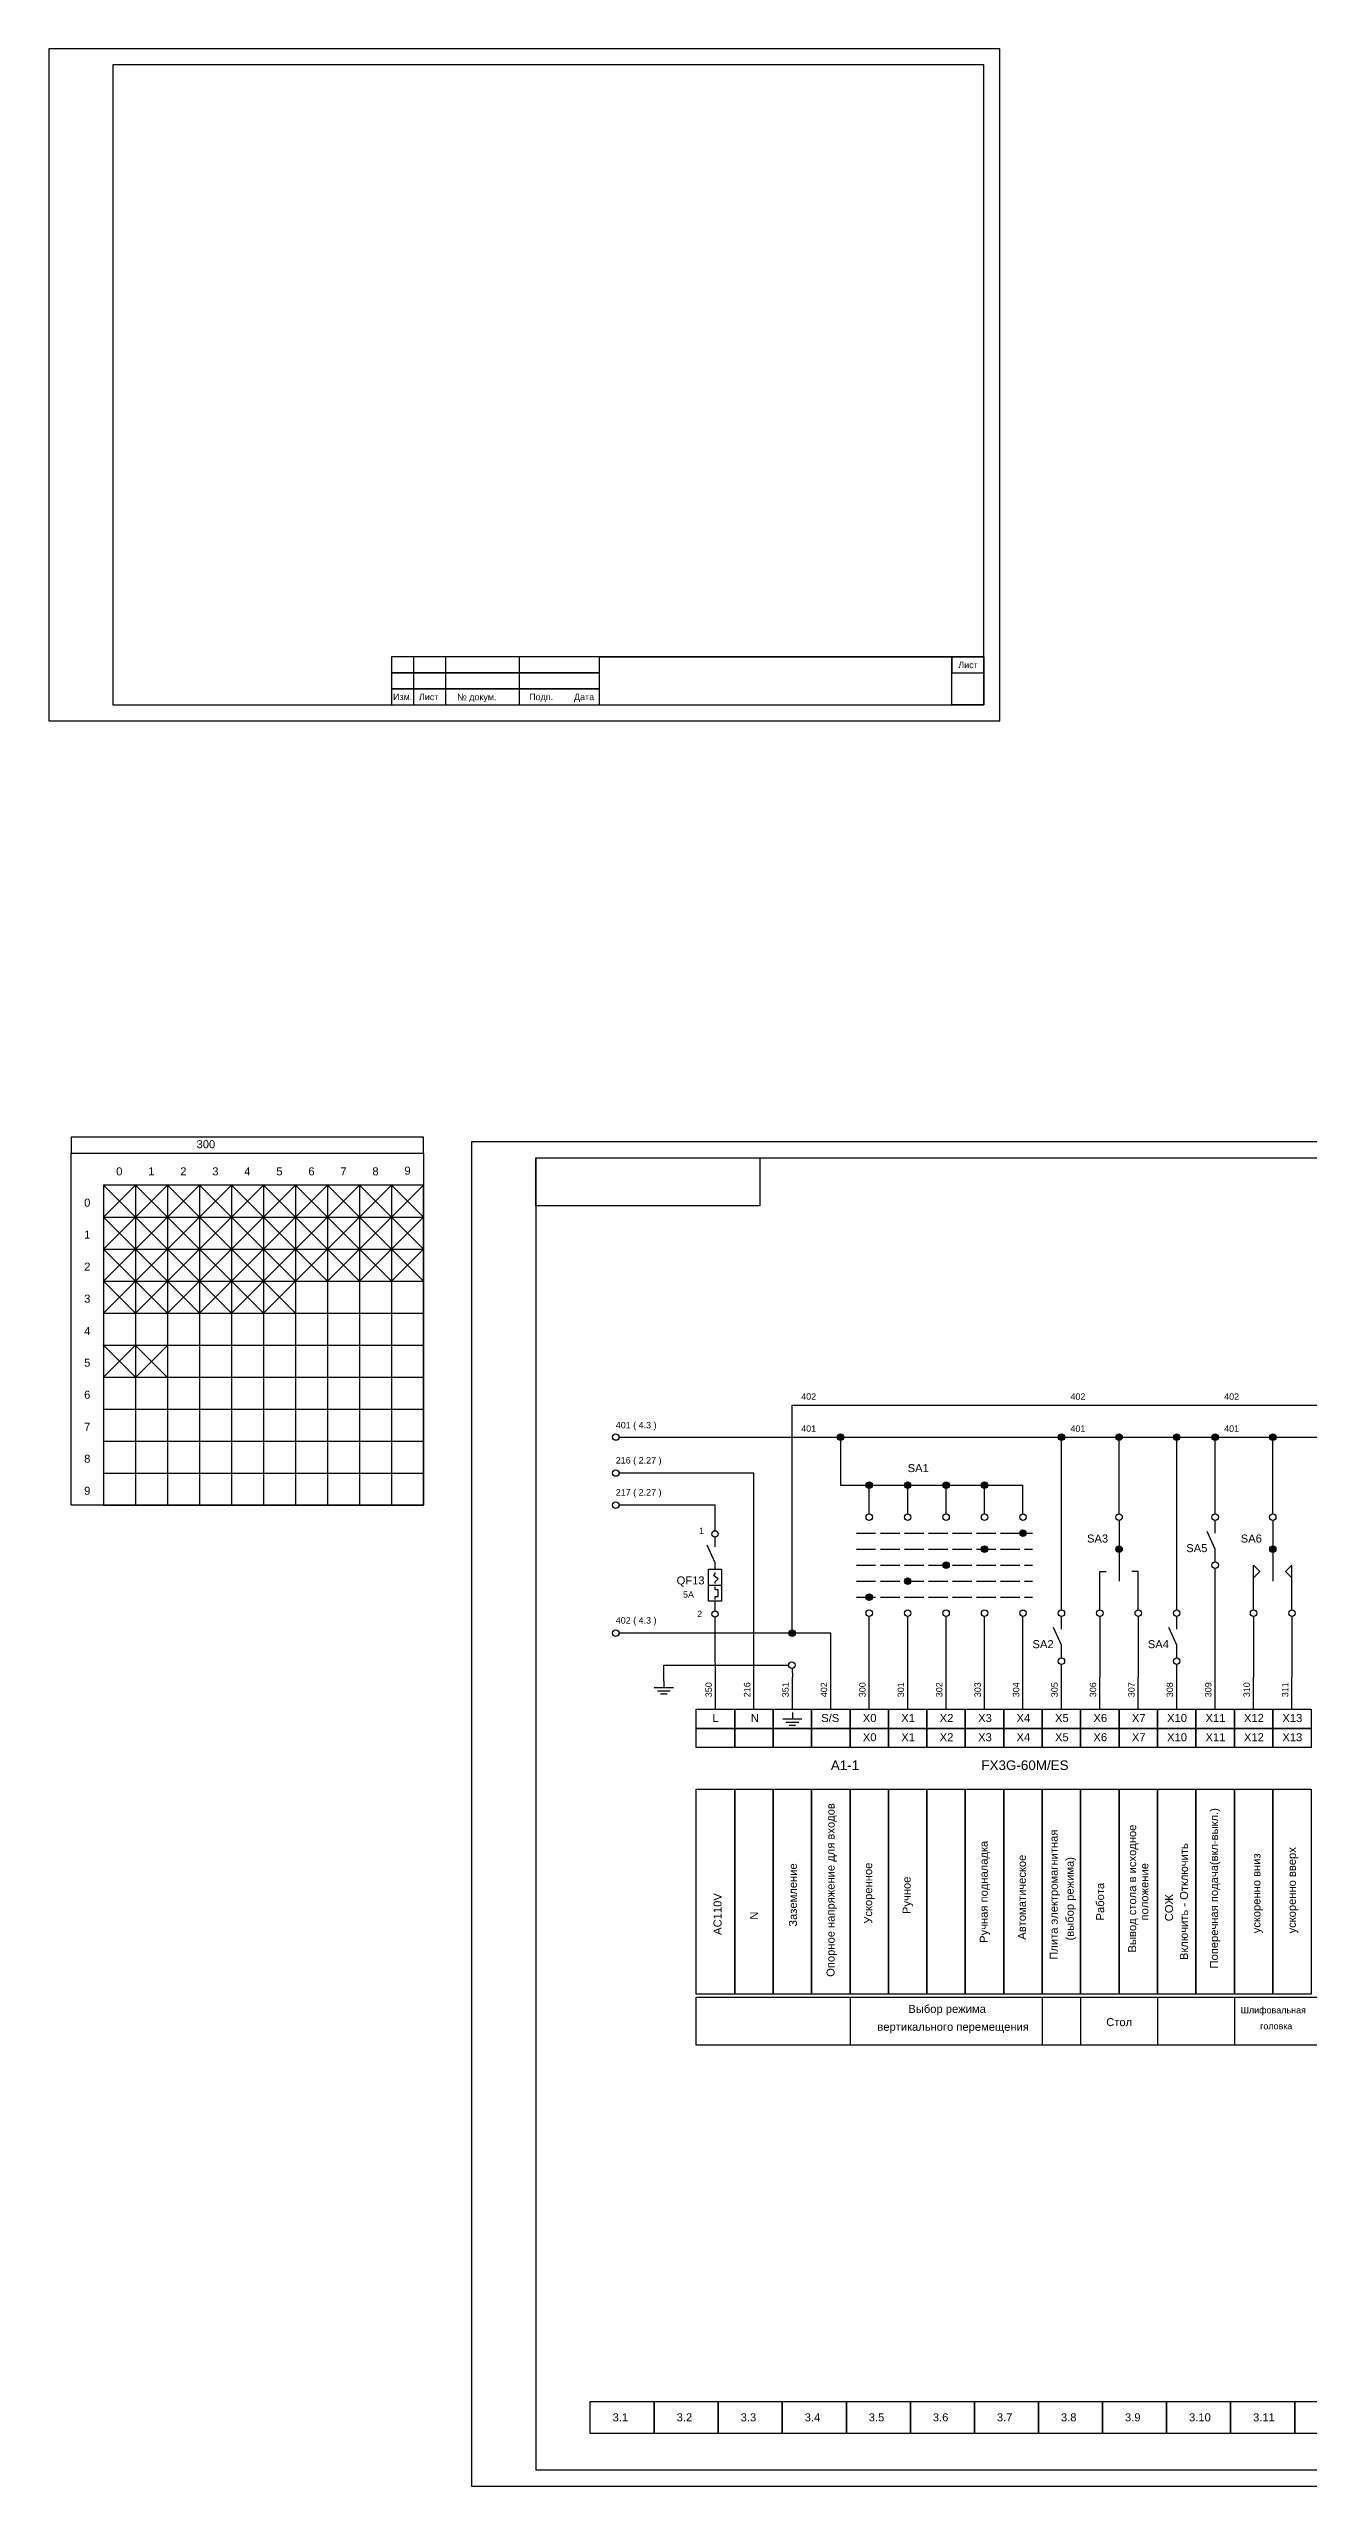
# Model space of a CAD drawing. Header units: millimetres. Extents: x 18058 to 21085, y 38505 to 40700.
# Drawn here: x 18818 to 19211, y 39938 to 40700 of the extents above; entities that cross this region are included whole.
import ezdxf

# ---------------------------------------------------------------- set-up
doc = ezdxf.new("R2010")
doc.units = ezdxf.units.MM
doc.linetypes.add('ACAD_ISO02W100', pattern=[15, 12, -3])
for name, color, linetype, lineweight in [('Маркировка', 7, 'Continuous', 25), ('Оформление', 7, 'Continuous', 30), ('Элементы', 7, 'Continuous', 25)]:
    doc.layers.add(name, color=color, linetype=linetype, lineweight=lineweight)
doc.styles.get("Standard").update_dxf_attribs({"font": 'arial.ttf'})

msp = doc.modelspace()

# ---------------------------------------------------------------- hatches: boundary and pattern name
at = {"layer": 'Элементы'}
h = msp.add_hatch(color=256, dxfattribs=at)
h.dxf.hatch_style = 1
h.paths.add_polyline_path([(19066.15, 40266.25, 1), (19064.15, 40266.25, 1)])
h = msp.add_hatch(color=256, dxfattribs=at)
h.dxf.hatch_style = 1
h.paths.add_polyline_path([(19135.15, 40266.25, 1), (19133.15, 40266.25, 1)])
h = msp.add_hatch(color=256, dxfattribs=at)
h.dxf.hatch_style = 1
h.paths.add_polyline_path([(19153.15, 40266.25, 1), (19151.15, 40266.25, 1)])
h = msp.add_hatch(color=256, dxfattribs=at)
h.dxf.hatch_style = 1
h.paths.add_polyline_path([(19171.15, 40266.25, 1), (19169.15, 40266.25, 1)])
h = msp.add_hatch(color=256, dxfattribs=at)
h.dxf.hatch_style = 1
h.paths.add_polyline_path([(19183.15, 40266.25, 1), (19181.15, 40266.25, 1)])
h = msp.add_hatch(color=256, dxfattribs=at)
h.dxf.hatch_style = 1
h.paths.add_polyline_path([(19201.15, 40266.25, 1), (19199.15, 40266.25, 1)])
h = msp.add_hatch(color=256, dxfattribs=at)
h.dxf.hatch_style = 1
h.paths.add_polyline_path([(19075.15, 40251.25, 1), (19073.15, 40251.25, 1)])
h = msp.add_hatch(color=256, dxfattribs=at)
h.dxf.hatch_style = 1
h.paths.add_polyline_path([(19087.15, 40251.25, 1), (19085.15, 40251.25, 1)])
h = msp.add_hatch(color=256, dxfattribs=at)
h.dxf.hatch_style = 1
h.paths.add_polyline_path([(19099.15, 40251.25, 1), (19097.15, 40251.25, 1)])
h = msp.add_hatch(color=256, dxfattribs=at)
h.dxf.hatch_style = 1
h.paths.add_polyline_path([(19111.15, 40251.25, 1), (19109.15, 40251.25, 1)])
h = msp.add_hatch(color=256, dxfattribs=at)
h.dxf.hatch_style = 1
h.paths.add_polyline_path([(19123.15, 40236.25, 1), (19121.15, 40236.25, 1)])
h = msp.add_hatch(color=256, dxfattribs=at)
h.dxf.hatch_style = 1
h.paths.add_polyline_path([(19111.15, 40231.25, 1), (19109.15, 40231.25, 1)])
h = msp.add_hatch(color=256, dxfattribs=at)
h.dxf.hatch_style = 1
h.paths.add_polyline_path([(19153.15, 40231.25, 1), (19151.15, 40231.25, 1)])
h = msp.add_hatch(color=256, dxfattribs=at)
h.dxf.hatch_style = 1
h.paths.add_polyline_path([(19201.15, 40231.25, 1), (19199.15, 40231.25, 1)])
h = msp.add_hatch(color=256, dxfattribs=at)
h.dxf.hatch_style = 1
h.paths.add_polyline_path([(19087.15, 40221.25, 1), (19085.15, 40221.25, 1)])
h = msp.add_hatch(color=256, dxfattribs=at)
h.dxf.hatch_style = 1
h.paths.add_polyline_path([(19099.15, 40226.25, 1), (19097.15, 40226.25, 1)])
h = msp.add_hatch(color=256, dxfattribs=at)
h.dxf.hatch_style = 1
h.paths.add_polyline_path([(19075.15, 40216.25, 1), (19073.15, 40216.25, 1)])
h = msp.add_hatch(color=256, dxfattribs=at)
h.dxf.hatch_style = 1
h.paths.add_polyline_path([(19051.08, 40205, 1), (19049.08, 40205, 1)])

# ---------------------------------------------------------------- linework, layer by layer
at = {"layer": 'Оформление'}
for p, q in [((19109.96, 40694.98), (18837.96, 40694.98)), ((18837.96, 40694.98), (18837.96, 40494.98)), ((19109.96, 40494.98), (19109.96, 40694.98)), ((18837.96, 40494.98), (19109.96, 40494.98)), ((18924.96, 40494.98), (19109.96, 40494.98)), ((18924.96, 40494.98), (19109.96, 40494.98)), ((18924.96, 40494.98), (19109.96, 40494.98)), ((18970, 40353.5), (18970, 39943.5)), ((18970, 40353.5), (19539, 40353.5)), ((19539, 39943.5), (18970, 39943.5))]:
    msp.add_line(p, q, dxfattribs=at)
at = {"layer": 'Оформление', "lineweight": 35}
msp.add_line((18989.96, 40509.98), (19109.96, 40509.98), dxfattribs=at)
at = {"layer": 'Оформление'}
for points in [[(19114.96, 40699.98), (18817.96, 40699.98), (18817.96, 40489.98), (19114.96, 40489.98)], [(18924.96, 40494.98), (18941.96, 40494.98), (18941.93, 40509.98), (18924.93, 40509.98)], [(18924.96, 40504.98), (18989.96, 40504.98), (18989.96, 40509.98), (18924.96, 40509.98)], [(18924.96, 40494.98), (18931.96, 40494.98), (18931.96, 40509.98), (18924.96, 40509.98)], [(18924.96, 40494.98), (18964.96, 40494.98), (18964.96, 40509.98), (18924.96, 40509.98)], [(18924.96, 40499.98), (18989.96, 40499.98), (18989.96, 40504.98), (18924.96, 40504.98)], [(19109.96, 40494.98), (19099.96, 40494.98), (19099.96, 40509.98), (19109.96, 40509.98)], [(19109.96, 40509.98), (19099.96, 40509.98), (19099.96, 40504.98), (19109.96, 40504.98)], [(18924.96, 40494.98), (18989.96, 40494.98), (18989.96, 40499.98), (18924.96, 40499.98)], [(18950, 39938.5), (19544, 39938.5), (19544, 40358.5), (18950, 40358.5)]]:
    msp.add_lwpolyline(points, close=True, dxfattribs=at)
at = {"layer": 'Элементы'}
for p, q in [((18835, 40345), (18845, 40335)), ((18845, 40345), (18835, 40335)), ((18845, 40345), (18855, 40335)), ((18855, 40345), (18845, 40335)), ((18845, 40344.77), (18845, 40245)), ((18855, 40345), (18865, 40335)), ((18865, 40345), (18855, 40335)), ((18855, 40344.77), (18855, 40245)), ((18865, 40345), (18875, 40335)), ((18875, 40345), (18865, 40335)), ((18865, 40344.77), (18865, 40245)), ((18875, 40345), (18885, 40335)), ((18885, 40345), (18875, 40335)), ((18875, 40344.77), (18875, 40245)), ((18885, 40345), (18895, 40335)), ((18895, 40345), (18885, 40335)), ((18885, 40344.77), (18885, 40245)), ((18895, 40345), (18905, 40335)), ((18905, 40345), (18895, 40335)), ((18895, 40344.77), (18895, 40245)), ((18905, 40345), (18915, 40335)), ((18915, 40345), (18905, 40335)), ((18905, 40344.77), (18905, 40245)), ((18915, 40345), (18925, 40335)), ((18925, 40345), (18915, 40335)), ((18915, 40344.77), (18915, 40245)), ((18925, 40345), (18935, 40335)), ((18935, 40345), (18925, 40335)), ((18925, 40344.77), (18925, 40245)), ((18835, 40335), (18935, 40335)), ((18835, 40335), (18845, 40325)), ((18845, 40335), (18835, 40325)), ((18845, 40335), (18855, 40325)), ((18855, 40335), (18845, 40325)), ((18855, 40335), (18865, 40325)), ((18865, 40335), (18855, 40325)), ((18865, 40335), (18875, 40325)), ((18875, 40335), (18865, 40325)), ((18875, 40335), (18885, 40325)), ((18885, 40335), (18875, 40325)), ((18885, 40335), (18895, 40325)), ((18895, 40335), (18885, 40325)), ((18895, 40335), (18905, 40325)), ((18905, 40335), (18895, 40325)), ((18905, 40335), (18915, 40325)), ((18915, 40335), (18905, 40325)), ((18915, 40335), (18925, 40325)), ((18925, 40335), (18915, 40325)), ((18925, 40335), (18935, 40325)), ((18935, 40335), (18925, 40325)), ((18835, 40325), (18935, 40325)), ((18835, 40325), (18845, 40315)), ((18845, 40325), (18835, 40315)), ((18845, 40325), (18855, 40315)), ((18855, 40325), (18845, 40315)), ((18855, 40325), (18865, 40315)), ((18865, 40325), (18855, 40315)), ((18865, 40325), (18875, 40315)), ((18875, 40325), (18865, 40315)), ((18875, 40325), (18885, 40315)), ((18885, 40325), (18875, 40315)), ((18885, 40325), (18895, 40315)), ((18895, 40325), (18885, 40315)), ((18895, 40325), (18905, 40315)), ((18905, 40325), (18895, 40315)), ((18905, 40325), (18915, 40315)), ((18915, 40325), (18905, 40315)), ((18915, 40325), (18925, 40315)), ((18925, 40325), (18915, 40315)), ((18925, 40325), (18935, 40315)), ((18935, 40325), (18925, 40315)), ((18835, 40315), (18935, 40315)), ((18835, 40315), (18845, 40305)), ((18845, 40315), (18835, 40305)), ((18845, 40315), (18855, 40305)), ((18855, 40315), (18845, 40305)), ((18855, 40315), (18865, 40305)), ((18865, 40315), (18855, 40305)), ((18865, 40315), (18875, 40305)), ((18875, 40315), (18865, 40305)), ((18875, 40315), (18885, 40305)), ((18885, 40315), (18875, 40305)), ((18885, 40315), (18895, 40305)), ((18895, 40315), (18885, 40305)), ((18835, 40305), (18935, 40305)), ((18834.8, 40295.02), (18934.8, 40295.02)), ((18835, 40295), (18845, 40285)), ((18845, 40295), (18835, 40285)), ((18845, 40294.88), (18855, 40284.88)), ((18855, 40294.88), (18845, 40284.88)), ((18835, 40285), (18935, 40285)), ((18835, 40275), (18935, 40275)), ((19050.08, 40276.25), (19490.15, 40276.25)), ((19050.08, 40205), (19050.08, 40276.25)), ((18835, 40265), (18935, 40265)), ((18996, 40266.25), (19498.5, 40266.25)), ((19065.15, 40266.25), (19065.15, 40251.25)), ((19134.15, 40212.25), (19134.15, 40266.25)), ((19152.15, 40242.25), (19152.15, 40266.25)), ((19170.15, 40212.25), (19170.15, 40266.25)), ((19182.15, 40242.25), (19182.15, 40266.25)), ((19200.15, 40242.25), (19200.15, 40266.25)), ((18835, 40255), (18935, 40255)), ((19038.15, 40255), (18996, 40255)), ((19038.15, 40191.25), (19038.15, 40255)), ((19026, 40245), (18996, 40245)), ((19026, 40237), (19026, 40245)), ((19065.15, 40251.25), (19122.15, 40251.25)), ((19074.15, 40242.25), (19074.15, 40251.25)), ((19086.15, 40242.25), (19086.15, 40251.25)), ((19098.15, 40242.25), (19098.15, 40251.25)), ((19110.15, 40242.25), (19110.15, 40251.25)), ((19122.15, 40242.25), (19122.15, 40251.25)), ((19152.15, 40240.22), (19152.15, 40221.25)), ((19182.15, 40231.25), (19179.65, 40236.75)), ((19182.15, 40236.25), (19182.15, 40240.25)), ((19200.15, 40240.22), (19200.15, 40221.25)), ((19026, 40227), (19023.5, 40232.5)), ((19026, 40232), (19026, 40235)), ((19182.15, 40227.25), (19182.15, 40231.25)), ((19025.5, 40223), (19026, 40223.5)), ((19027, 40222), (19025.5, 40223)), ((19026, 40225), (19026, 40227)), ((19026, 40223.5), (19026, 40224)), ((19026, 40221), (19027, 40222)), ((19146.15, 40212.25), (19146.15, 40224.25)), ((19146.15, 40224.25), (19148.15, 40224.25)), ((19158.15, 40224.25), (19156.15, 40224.25)), ((19158.15, 40212.25), (19158.15, 40224.25)), ((19182.15, 40191.25), (19182.15, 40225.25)), ((19194.15, 40212.25), (19194.15, 40226.25)), ((19194.15, 40226.25), (19196.15, 40224.25)), ((19196.15, 40224.25), (19194.15, 40222.25)), ((19206.15, 40226.25), (19204.15, 40224.25)), ((19204.15, 40224.25), (19206.15, 40222.25)), ((19206.15, 40212.25), (19206.15, 40226.25)), ((19024, 40220), (19028, 40220)), ((19026, 40220.5), (19026, 40221)), ((19026, 40218.5), (19026, 40219.5)), ((19027, 40218.5), (19026, 40218.5)), ((19026, 40215.5), (19026, 40216.5)), ((19026, 40216.5), (19027, 40216.5)), ((19026, 40212), (19026, 40215)), ((19027, 40216.5), (19027, 40218.5)), ((19026.15, 40181.25), (19026, 40210)), ((19074.15, 40191.25), (19074.15, 40210.25)), ((19086.15, 40191.25), (19086.15, 40210.25)), ((19098.15, 40191.25), (19098.15, 40210.25)), ((19110.15, 40191.25), (19110.15, 40210.25)), ((19122.15, 40191.25), (19122.15, 40210.25)), ((19134.15, 40201.25), (19131.65, 40206.75)), ((19134.15, 40206.25), (19134.15, 40210.25)), ((19146.15, 40210.25), (19146.15, 40191.25)), ((19158.15, 40210.25), (19158.15, 40191.25)), ((19170.15, 40201.25), (19167.65, 40206.75)), ((19170.15, 40206.25), (19170.15, 40210.25)), ((19194.15, 40210.25), (19194.15, 40191.25)), ((19206.15, 40210.25), (19206.15, 40191.25)), ((19062.15, 40205), (18996, 40205)), ((19062.15, 40191.25), (19062.15, 40205)), ((19134.15, 40197.25), (19134.15, 40201.25)), ((19170.15, 40197.25), (19170.15, 40201.25)), ((19010, 40190), (19010, 40195)), ((19010, 40195), (19049, 40195)), ((19038.15, 40181.25), (19038.15, 40191.25)), ((19050.04, 40194), (19050.15, 40191.25)), ((19050.15, 40181.25), (19050.15, 40191.25)), ((19062.15, 40181.25), (19062.15, 40191.25)), ((19074.15, 40181.25), (19074.15, 40191.25)), ((19086.15, 40181.25), (19086.15, 40191.25)), ((19098.15, 40181.25), (19098.15, 40191.25)), ((19110.15, 40181.25), (19110.15, 40191.25)), ((19122.15, 40181.25), (19122.15, 40191.25)), ((19134.15, 40191.25), (19134.15, 40195.25)), ((19134.15, 40181.25), (19134.15, 40191.25)), ((19146.15, 40181.25), (19146.15, 40191.25)), ((19158.15, 40181.25), (19158.15, 40191.25)), ((19170.15, 40181.25), (19170.15, 40195.25)), ((19182.15, 40181.25), (19182.15, 40191.25)), ((19194.15, 40181.25), (19194.15, 40191.25)), ((19206.15, 40181.25), (19206.15, 40191.25)), ((19068.15, 40091.25), (19068.15, 40076.25)), ((19128.15, 40091.25), (19128.15, 40076.25)), ((19140.15, 40091.25), (19140.15, 40076.25)), ((19164.15, 40091.25), (19164.15, 40076.25)), ((19188.15, 40091.25), (19188.15, 40076.25))]:
    msp.add_line(p, q, dxfattribs=at)
at = {"layer": 'Элементы', "linetype": 'ACAD_ISO02W100', "ltscale": 0.5}
for p, q in [((19070.15, 40236.25), (19125.15, 40236.25)), ((19070.15, 40231.25), (19125.15, 40231.25)), ((19070.15, 40226.25), (19125.15, 40226.25)), ((19070.15, 40221.25), (19125.15, 40221.25)), ((19070.15, 40216.25), (19125.15, 40216.25))]:
    msp.add_line(p, q, dxfattribs=at)
at = {"layer": 'Элементы', "lineweight": 25}
for p, q in [((19007, 40188), (19013, 40188)), ((19008, 40187), (19012, 40187)), ((19009, 40186), (19011, 40186)), ((19010, 40190), (19010, 40188)), ((19047.15, 40178.25), (19053.15, 40178.25)), ((19048.15, 40177.25), (19052.15, 40177.25)), ((19049.15, 40176.25), (19051.15, 40176.25)), ((19050.15, 40180.25), (19050.15, 40178.25))]:
    msp.add_line(p, q, dxfattribs=at)
at = {"layer": 'Элементы'}
for points in [[(18825, 40355), (18935, 40355), (18935, 40360), (18825, 40360)], [(18825, 40355), (18935, 40355), (18935, 40245), (18825, 40245)], [(18970, 40353.5), (19040, 40353.5), (19040, 40338.5), (18970, 40338.5)], [(18935, 40345), (18835, 40345), (18835, 40245), (18935, 40245)], [(19024, 40215), (19024, 40225), (19028, 40225), (19028, 40215)], [(19020.15, 40181.25), (19032.15, 40181.25), (19032.15, 40175.25), (19020.15, 40175.25)], [(19032.15, 40181.25), (19044.15, 40181.25), (19044.15, 40175.25), (19032.15, 40175.25)], [(19044.15, 40181.25), (19056.15, 40181.25), (19056.15, 40175.25), (19044.15, 40175.25)], [(19056.15, 40181.25), (19068.15, 40181.25), (19068.15, 40175.25), (19056.15, 40175.25)], [(19068.15, 40181.25), (19080.15, 40181.25), (19080.15, 40175.25), (19068.15, 40175.25)], [(19080.15, 40181.25), (19092.15, 40181.25), (19092.15, 40175.25), (19080.15, 40175.25)], [(19092.15, 40181.25), (19104.15, 40181.25), (19104.15, 40175.25), (19092.15, 40175.25)], [(19104.15, 40181.25), (19116.15, 40181.25), (19116.15, 40175.25), (19104.15, 40175.25)], [(19116.15, 40181.25), (19128.15, 40181.25), (19128.15, 40175.25), (19116.15, 40175.25)], [(19128.15, 40181.25), (19140.15, 40181.25), (19140.15, 40175.25), (19128.15, 40175.25)], [(19140.15, 40181.25), (19152.15, 40181.25), (19152.15, 40175.25), (19140.15, 40175.25)], [(19152.15, 40181.25), (19164.15, 40181.25), (19164.15, 40175.25), (19152.15, 40175.25)], [(19164.15, 40181.25), (19176.15, 40181.25), (19176.15, 40175.25), (19164.15, 40175.25)], [(19176.15, 40181.25), (19188.15, 40181.25), (19188.15, 40175.25), (19176.15, 40175.25)], [(19188.15, 40181.25), (19200.15, 40181.25), (19200.15, 40175.25), (19188.15, 40175.25)], [(19200.15, 40181.25), (19212.15, 40181.25), (19212.15, 40175.25), (19200.15, 40175.25)], [(19020.15, 40175.25), (19032.15, 40175.25), (19032.15, 40169.25), (19020.15, 40169.25)], [(19032.15, 40175.25), (19044.15, 40175.25), (19044.15, 40169.25), (19032.15, 40169.25)], [(19044.15, 40175.25), (19056.15, 40175.25), (19056.15, 40169.25), (19044.15, 40169.25)], [(19056.15, 40175.25), (19068.15, 40175.25), (19068.15, 40169.25), (19056.15, 40169.25)], [(19068.15, 40175.25), (19080.15, 40175.25), (19080.15, 40169.25), (19068.15, 40169.25)], [(19080.15, 40175.25), (19092.15, 40175.25), (19092.15, 40169.25), (19080.15, 40169.25)], [(19092.15, 40175.25), (19104.15, 40175.25), (19104.15, 40169.25), (19092.15, 40169.25)], [(19104.15, 40175.25), (19116.15, 40175.25), (19116.15, 40169.25), (19104.15, 40169.25)], [(19116.15, 40175.25), (19128.15, 40175.25), (19128.15, 40169.25), (19116.15, 40169.25)], [(19128.15, 40175.25), (19140.15, 40175.25), (19140.15, 40169.25), (19128.15, 40169.25)], [(19140.15, 40175.25), (19152.15, 40175.25), (19152.15, 40169.25), (19140.15, 40169.25)], [(19152.15, 40175.25), (19164.15, 40175.25), (19164.15, 40169.25), (19152.15, 40169.25)], [(19164.15, 40175.25), (19176.15, 40175.25), (19176.15, 40169.25), (19164.15, 40169.25)], [(19176.15, 40175.25), (19188.15, 40175.25), (19188.15, 40169.25), (19176.15, 40169.25)], [(19188.15, 40175.25), (19200.15, 40175.25), (19200.15, 40169.25), (19188.15, 40169.25)], [(19200.15, 40175.25), (19212.15, 40175.25), (19212.15, 40169.25), (19200.15, 40169.25)], [(19020.15, 40156.25), (19032.15, 40156.25), (19032.15, 40092.25), (19020.15, 40092.25)], [(19032.15, 40156.25), (19044.15, 40156.25), (19044.15, 40092.25), (19032.15, 40092.25)], [(19044.15, 40156.25), (19056.15, 40156.25), (19056.15, 40092.25), (19044.15, 40092.25)], [(19056.15, 40156.25), (19068.15, 40156.25), (19068.15, 40092.25), (19056.15, 40092.25)], [(19068.15, 40156.25), (19080.15, 40156.25), (19080.15, 40092.25), (19068.15, 40092.25)], [(19080.15, 40156.25), (19092.15, 40156.25), (19092.15, 40092.25), (19080.15, 40092.25)], [(19092.15, 40156.25), (19104.15, 40156.25), (19104.15, 40092.25), (19092.15, 40092.25)], [(19104.15, 40156.25), (19116.15, 40156.25), (19116.15, 40092.25), (19104.15, 40092.25)], [(19116.15, 40156.25), (19128.15, 40156.25), (19128.15, 40092.25), (19116.15, 40092.25)], [(19128.15, 40156.25), (19140.15, 40156.25), (19140.15, 40092.25), (19128.15, 40092.25)], [(19140.15, 40156.25), (19152.15, 40156.25), (19152.15, 40092.25), (19140.15, 40092.25)], [(19152.15, 40156.25), (19164.15, 40156.25), (19164.15, 40092.25), (19152.15, 40092.25)], [(19164.15, 40156.25), (19176.15, 40156.25), (19176.15, 40092.25), (19164.15, 40092.25)], [(19176.15, 40156.25), (19188.15, 40156.25), (19188.15, 40092.25), (19176.15, 40092.25)], [(19188.15, 40156.25), (19200.15, 40156.25), (19200.15, 40092.25), (19188.15, 40092.25)], [(19200.15, 40156.25), (19212.15, 40156.25), (19212.15, 40092.25), (19200.15, 40092.25)], [(19020.15, 40091.25), (19500.15, 40091.25), (19500.15, 40076.25), (19020.15, 40076.25)], [(18987, 39965), (19007, 39965), (19007, 39955), (18987, 39955)], [(19007, 39965), (19027, 39965), (19027, 39955), (19007, 39955)], [(19027, 39965), (19047, 39965), (19047, 39955), (19027, 39955)], [(19047, 39965), (19067, 39965), (19067, 39955), (19047, 39955)], [(19067, 39965), (19087, 39965), (19087, 39955), (19067, 39955)], [(19087, 39965), (19107, 39965), (19107, 39955), (19087, 39955)], [(19107, 39965), (19127, 39965), (19127, 39955), (19107, 39955)], [(19127, 39965), (19147, 39965), (19147, 39955), (19127, 39955)], [(19147, 39965), (19167, 39965), (19167, 39955), (19147, 39955)], [(19167, 39965), (19187, 39965), (19187, 39955), (19167, 39955)], [(19187, 39965), (19207, 39965), (19207, 39955), (19187, 39955)], [(19207, 39965), (19227, 39965), (19227, 39955), (19207, 39955)]]:
    msp.add_lwpolyline(points, close=True, dxfattribs=at)
for centre in [(18995, 40266.25), (19065.15, 40266.25), (19134.15, 40266.25), (19152.15, 40266.25), (19170.15, 40266.25), (19182.15, 40266.25), (19200.15, 40266.25), (18995, 40255), (19074.15, 40251.25), (19086.15, 40251.25), (19098.15, 40251.25), (19110.15, 40251.25), (18995, 40245), (19026, 40236), (19074.15, 40241.25), (19086.15, 40241.25), (19098.15, 40241.25), (19110.15, 40241.25), (19122.15, 40241.25), (19122.15, 40236.25), (19152.15, 40241.25), (19182.15, 40241.25), (19200.15, 40241.25), (19110.15, 40231.25), (19152.15, 40231.25), (19200.15, 40231.25), (19086.15, 40221.25), (19098.15, 40226.25), (19182.15, 40226.25), (19074.15, 40216.25), (18995, 40205), (19026, 40211), (19050.08, 40205), (19074.15, 40211.25), (19086.15, 40211.25), (19098.15, 40211.25), (19110.15, 40211.25), (19122.15, 40211.25), (19134.15, 40211.25), (19146.15, 40211.25), (19158.15, 40211.25), (19170.15, 40211.25), (19194.15, 40211.25), (19206.15, 40211.25), (19050, 40195), (19134.15, 40196.25), (19170.15, 40196.25)]:
    msp.add_circle(centre, 1, dxfattribs=at)

# ---------------------------------------------------------------- texts
at = {"layer": 'Маркировка'}
for s, height, p in [('300', 2.5, (18864.1, 40356.5)), ('9', 2.5, (18929, 40348.25)), ('0', 2.5, (18839, 40348.02)), ('1', 2.5, (18849, 40348.02)), ('2', 2.5, (18859, 40348.02)), ('3', 2.5, (18869, 40348.02)), ('4', 2.5, (18879, 40348.02)), ('5', 2.5, (18889, 40348.02)), ('6', 2.5, (18899, 40348.02)), ('7', 2.5, (18909, 40348.02)), ('8', 2.5, (18919, 40348.02)), ('0', 2.5, (18829, 40338.25)), ('1', 2.5, (18829, 40328.25)), ('2', 2.5, (18829, 40318.25)), ('3', 2.5, (18829, 40308.25)), ('4', 2.5, (18829, 40298.14)), ('5', 2.5, (18829, 40288.25)), ('6', 2.5, (18829, 40278.25)), ('402', 2, (19052.9, 40277.91)), ('402', 2, (19136.97, 40277.91)), ('402', 2, (19184.97, 40277.91)), ('7', 2.5, (18829, 40268.25)), ('401 ( 4.3 )', 2, (18995, 40269)), ('401', 2, (19052.9, 40267.91)), ('401', 2, (19136.97, 40267.91)), ('401', 2, (19184.97, 40267.91)), ('8', 2.5, (18829, 40258.25)), ('216 ( 2.27 )', 2, (18995, 40258)), ('SA1', 2.5, (19086.13, 40255.32)), ('9', 2.5, (18829, 40248.25)), ('217 ( 2.27 )', 2, (18995, 40248)), ('1', 2, (19021, 40236)), ('SA3', 2.5, (19142.13, 40233.32)), ('SA5', 2.5, (19173.13, 40230.32)), ('SA6', 2.5, (19190.13, 40233.32)), ('QF13', 2.5, (19014, 40220.23)), ('5A', 2, (19016, 40216.07)), ('402 ( 4.3 )', 2, (18995, 40208)), ('2', 2, (19020.41, 40210.02)), ('SA2', 2.5, (19125.13, 40200.32)), ('SA4', 2.5, (19161.13, 40200.32)), ('L', 2.5, (19025.15, 40177.25)), ('N', 2.5, (19037.15, 40177.25)), ('S/S', 2.5, (19059.15, 40177.25)), ('X0', 2.5, (19072.15, 40177.25)), ('X1', 2.5, (19084.15, 40177.25)), ('X2', 2.5, (19096.15, 40177.25)), ('X3', 2.5, (19108.15, 40177.25)), ('X4', 2.5, (19120.15, 40177.25)), ('X5', 2.5, (19132.15, 40177.25)), ('X6', 2.5, (19144.15, 40177.25)), ('X7', 2.5, (19156.15, 40177.25)), ('X10', 2.5, (19167.15, 40177.25)), ('X11', 2.5, (19179.15, 40177.25)), ('X12', 2.5, (19191.15, 40177.25)), ('X13', 2.5, (19203.15, 40177.25)), ('X0', 2.5, (19072.15, 40171.25)), ('X1', 2.5, (19084.15, 40171.25)), ('X2', 2.5, (19096.15, 40171.25)), ('X3', 2.5, (19108.15, 40171.25)), ('X4', 2.5, (19120.15, 40171.25)), ('X5', 2.5, (19132.15, 40171.25)), ('X6', 2.5, (19144.15, 40171.25)), ('X7', 2.5, (19156.15, 40171.25)), ('X10', 2.5, (19167.15, 40171.25)), ('X11', 2.5, (19179.15, 40171.25)), ('X12', 2.5, (19191.15, 40171.25)), ('X13', 2.5, (19203.15, 40171.25)), ('A1-1', 3, (19062.15, 40162.25)), ('FX3G-60M/ES', 3, (19109.15, 40162.25)), ('Выбор режима', 2.5, (19086.35, 40086.37)), ('Стол', 2.5, (19148.15, 40082.25)), ('Шлифовальная', 2, (19190.15, 40086.25)), ('вертикального перемещения', 2.5, (19076.68, 40080.79)), ('головка', 2, (19196.2, 40081.25)), ('3.1', 2.5, (18994, 39958.78)), ('3.2', 2.5, (19014, 39958.78)), ('3.3', 2.5, (19034, 39958.78)), ('3.4', 2.5, (19054, 39958.78)), ('3.5', 2.5, (19074, 39958.78)), ('3.6', 2.5, (19094, 39958.78)), ('3.7', 2.5, (19114, 39958.78)), ('3.8', 2.5, (19134, 39958.78)), ('3.9', 2.5, (19154, 39958.78)), ('3.10', 2.5, (19174, 39958.78)), ('3.11', 2.5, (19194, 39958.78))]:
    msp.add_text(s, height=height, dxfattribs=at).set_placement(p)
for s, height, p in [('350', 2, (19025, 40185)), ('216', 2, (19037, 40185)), ('351', 2, (19049, 40185)), ('402', 2, (19061, 40185)), ('300', 2, (19073, 40185)), ('301', 2, (19085, 40185)), ('302', 2, (19097, 40185)), ('303', 2, (19109, 40185)), ('304', 2, (19121, 40185)), ('305', 2, (19133, 40185)), ('306', 2, (19145, 40185)), ('307', 2, (19157, 40185)), ('308', 2, (19169, 40185)), ('309', 2, (19181, 40185)), ('310', 2, (19193, 40185)), ('311', 2, (19205, 40185)), ('Опорное напряжение для входов', 2.5, (19063.32, 40097.64)), ('Вывод стола в исходное ', 2.5, (19157.49, 40105.25)), ('Поперечная подача(вкл-выкл.)', 2.5, (19183.06, 40100.25)), ('Ручная подналадка', 2.5, (19111.15, 40108.25)), ('Плита электромагнитная', 2.5, (19133, 40103)), ('Включить - Отключить', 2.5, (19173.66, 40102.89)), ('ускоренно вверх', 2.5, (19207.36, 40111.2)), ('Заземление', 2.5, (19051.58, 40113.31)), ('Ускоренное', 2.5, (19075.06, 40114.25)), ('Автоматическое', 2.5, (19123.06, 40109.25)), ('(выбор режима)', 2.5, (19138, 40109)), ('положение', 2.5, (19161.3, 40115.25)), ('ускоренно вниз', 2.5, (19196.3, 40111.25)), ('AC110V', 2.5, (19028.02, 40110.75)), ('Ручное', 2.5, (19087.06, 40117.25)), ('Работа', 2.5, (19147.49, 40115.25)), ('СОЖ', 2.5, (19169, 40115)), ('N', 2.5, (19039.42, 40115.49))]:
    msp.add_text(s, height=height, rotation=90, dxfattribs=at).set_placement(p)
at = {"layer": 'Оформление'}
for s, p in [('Лист', (19101.96, 40506.48)), ('Изм.', (18925.46, 40496.5)), ('Лист', (18933.55, 40496.48)), ('№ докум.', (18945.48, 40496.47)), ('Подп.', (18967.96, 40496.48)), ('Дата', (18981.96, 40496.48))]:
    msp.add_text(s, height=2, dxfattribs=at).set_placement(p)

doc.saveas('drawing.dxf')
